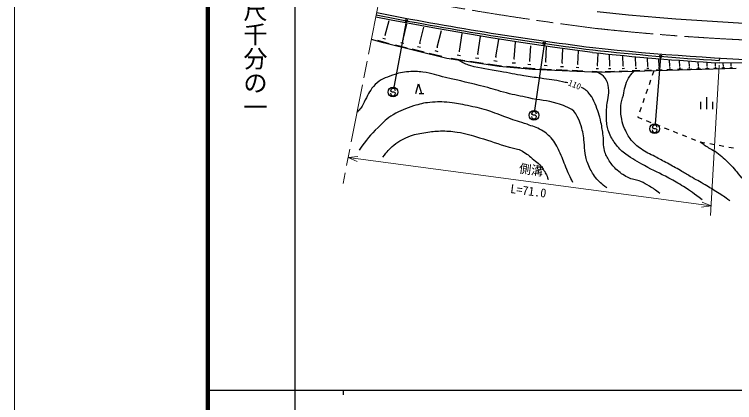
# Model space of a CAD drawing. Units: millimetres, scale not verified. Extents: x 0 to 700000, y -47500 to 447500.
# Drawn here: x 0 to 148918, y 202409 to 282629 of the extents above; entities that cross this region are included whole.
import ezdxf
from ezdxf.enums import TextEntityAlignment as Align

# ---------------------------------------------------------------- set-up
doc = ezdxf.new("R2010")
doc.units = ezdxf.units.MM
doc.header["$LTSCALE"] = 1000
doc.header["$PDMODE"] = 32
doc.header["$PDSIZE"] = 500
doc.linetypes.add('CHAIN', pattern=[18.5, 12, -1.5, 3.5, -1.5])
for name, color, linetype, lineweight in [('M-STR-HTXT', 7, 'Continuous', 13), ('M-STR-STRC', 7, 'Continuous', 25), ('M-TTL-BAND', 7, 'Continuous', 25), ('S-TTL', 7, 'Continuous', 25), ('作業レイヤ1', 7, 'Continuous', 13)]:
    doc.layers.add(name, color=color, linetype=linetype, lineweight=lineweight)
doc.styles.add('@ＭＳ ゴシック', font='')
doc.styles.add('ＭＳ ゴシック', font='')
doc.styles.get('@ＭＳ ゴシック').set_extended_font_data('@MS Gothic')
doc.styles.get('ＭＳ ゴシック').set_extended_font_data('MS Gothic')

msp = doc.modelspace()

# ---------------------------------------------------------------- linework, layer by layer
at = {"layer": 'M-STR-HTXT'}
for p, q in [((145705, 272121), (143953, 241085)), ((70985, 253291), (69002, 253032)), ((144066, 243081), (69002, 253032)), ((69002, 253032), (70849, 252265)), ((142083, 242822), (144066, 243081)), ((144066, 243081), (142219, 243848))]:
    msp.add_line(p, q, dxfattribs=at)
at = {"layer": 'M-STR-STRC'}
for p, q in [((81024, 281177), (78474, 267564)), ((109522, 276483), (107571, 262771)), ((133599, 273803), (132485, 259998)), ((77895, 266722), (77795, 266840)), ((78140, 266582), (77895, 266722)), ((78440, 266580), (78140, 266582)), ((78686, 266468), (78440, 266580)), ((78791, 266332), (78686, 266468)), ((107035, 261922), (106936, 262040)), ((107280, 261782), (107035, 261922)), ((107581, 261780), (107280, 261782)), ((107826, 261668), (107581, 261780)), ((107932, 261532), (107826, 261668)), ((132010, 259141), (131910, 259259)), ((132254, 259002), (132010, 259141)), ((132555, 259000), (132254, 259002)), ((132800, 258888), (132555, 259000)), ((132906, 258752), (132800, 258888))]:
    msp.add_line(p, q, dxfattribs=at)
for centre, radius in [((81052, 281325), 150), ((81052, 281325), 120), ((81052, 281325), 90), ((81052, 281325), 60), ((81052, 281325), 30), ((109543, 276631), 150), ((109543, 276631), 120), ((109543, 276631), 90), ((109543, 276631), 60), ((109543, 276631), 30), ((133611, 273952), 150), ((133611, 273952), 120), ((133611, 273952), 90), ((133611, 273952), 60), ((133611, 273952), 30), ((78290, 266581), 1000), ((107430, 261781), 1000), ((132405, 259001), 1000)]:
    msp.add_circle(centre, radius, dxfattribs=at)
for centre, start, end in [((78295, 266836), 359.55488, 179.55488), ((78291, 266336), 179.55488, 359.55488), ((107436, 262036), 359.55488, 179.55488), ((107432, 261536), 179.55488, 359.55488), ((132410, 259255), 359.55488, 179.55488), ((132406, 258755), 179.55488, 359.55488)]:
    msp.add_arc(centre, 500, start, end, dxfattribs=at)
for p in [(81052, 281325), (109543, 276631), (133611, 273952)]:
    msp.add_point(p, dxfattribs=at)
at = {"layer": 'M-TTL-BAND'}
for p, q in [((58000, 370000), (58000, 20000)), ((40000, 205000), (579000, 205000)), ((68000, 205000), (68000, 204000))]:
    msp.add_line(p, q, dxfattribs=at)
at = {"layer": 'M-TTL-BAND', "color": 2, "linetype": 'CHAIN', "lineweight": 13}
msp.add_line((75547, 286202), (67949, 247695), dxfattribs=at)
for centre, radius, start, end in [((202317, 928646), 654082, 258.90332, 262.77949), ((174194, 776817), 500000, 263.78986, 270.00644)]:
    msp.add_arc(centre, radius, start, end, dxfattribs=at)
at = {"layer": 'S-TTL', "color": 2, "lineweight": 140}
msp.add_line((40000, 380000), (40000, 20000), dxfattribs=at)
at = {"layer": 'S-TTL'}
for p, q in [((77886, 281417), (74725, 282033)), ((76649, 278347), (77490, 281392)), ((87258, 279685), (77886, 281417)), ((80375, 277478), (81154, 280637)), ((83861, 276683), (84675, 279987)), ((98526, 277788), (87258, 279685)), ((87451, 275865), (88302, 279316)), ((92011, 275046), (92570, 278679)), ((76289, 276742), (73816, 277425)), ((75106, 277276), (77424, 276636)), ((76167, 277732), (76747, 277572)), ((76576, 278367), (76721, 278327)), ((80300, 277496), (80451, 277459)), ((95794, 274447), (96348, 278043)), ((104736, 276828), (98526, 277788)), ((99581, 273865), (100134, 277461)), ((89399, 273512), (76289, 276742)), ((78811, 276327), (81225, 275732)), ((79895, 276828), (80499, 276679)), ((83361, 276006), (83990, 275851)), ((83783, 276702), (83940, 276664)), ((87369, 275885), (87533, 275844)), ((103327, 273447), (103618, 276900)), ((111773, 275813), (104736, 276828)), ((106550, 273048), (106791, 276155)), ((109883, 272851), (110033, 275964)), ((119521, 274785), (111773, 275813)), ((82232, 275484), (84747, 274864)), ((85755, 274616), (88373, 273971)), ((86930, 275160), (87585, 274998)), ((91528, 274254), (92233, 274145)), ((91923, 275059), (92099, 275032)), ((95707, 274461), (95882, 274434)), ((113259, 272591), (113399, 275497)), ((116496, 272351), (116627, 275069)), ((120578, 272051), (120699, 274568)), ((123097, 272037), (123028, 274337)), ((125891, 272008), (125829, 274058)), ((100210, 271849), (89399, 273512)), ((90340, 273570), (93161, 273136)), ((94139, 272985), (96934, 272555)), ((95316, 273663), (96015, 273555)), ((99103, 273080), (99801, 272973)), ((99493, 273878), (99668, 273851)), ((102914, 272652), (103601, 272594)), ((103241, 273454), (103413, 273440)), ((106471, 273054), (106628, 273042)), ((109805, 272855), (109962, 272847)), ((113186, 272594), (113333, 272587)), ((128509, 271981), (128455, 273797)), ((130969, 271963), (130920, 273591)), ((133298, 271954), (133255, 273403)), ((135502, 271944), (135463, 273225)), ((137587, 271936), (137554, 273057)), ((139562, 271930), (139533, 272915)), ((141445, 271932), (141419, 272795)), ((143242, 271934), (143219, 272680)), ((144956, 271936), (144937, 272571)), ((159875, 272521), (145733, 272620)), ((145789, 273618), (145761, 273119)), ((97926, 272403), (100720, 271973)), ((107112, 271267), (100210, 271849)), ((101814, 271914), (104562, 271683)), ((105173, 271635), (107691, 271439)), ((106176, 272317), (106806, 272268)), ((120917, 270602), (107112, 271267)), ((108549, 271398), (111072, 271276)), ((109531, 272109), (110162, 272079)), ((112011, 271231), (114371, 271117)), ((112930, 271897), (113520, 271868)), ((115321, 271072), (117543, 270965)), ((116186, 271698), (116742, 271671)), ((116427, 272355), (116565, 272348)), ((120292, 271448), (120804, 271424)), ((120514, 272054), (120642, 272048)), ((149246, 271450), (120917, 270602)), ((122871, 271445), (123358, 271460)), ((123036, 272035), (123158, 272038)), ((125687, 271473), (126127, 271486)), ((125836, 272006), (125946, 272010)), ((127745, 271006), (129330, 271054)), ((128325, 271500), (128721, 271511)), ((128460, 271979), (128559, 271982)), ((130278, 271082), (131711, 271125)), ((130803, 271528), (131161, 271539)), ((130924, 271962), (131014, 271965)), ((132671, 271154), (133972, 271193)), ((133147, 271559), (133472, 271568)), ((133257, 271952), (133339, 271955)), ((134935, 271222), (136111, 271257)), ((135365, 271587), (135659, 271596)), ((135465, 271943), (135539, 271946)), ((137078, 271286), (138135, 271317)), ((137464, 271615), (137729, 271623)), ((137554, 271935), (137620, 271937)), ((139105, 271347), (140054, 271375)), ((139452, 271642), (139689, 271649)), ((139533, 271929), (139592, 271931)), ((141031, 271404), (141890, 271430)), ((141346, 271672), (141560, 271678)), ((141418, 271932), (141472, 271933)), ((142869, 271459), (143642, 271482)), ((143152, 271700), (143345, 271706)), ((143218, 271934), (143266, 271935)), ((144623, 271512), (145314, 271533)), ((144876, 271727), (145049, 271732)), ((144935, 271936), (144978, 271937)), ((146297, 271562), (146924, 271581)), ((146527, 271757), (146683, 271762)), ((146580, 271947), (146619, 271948)), ((146599, 271948), (146582, 272514)), ((147918, 271611), (148515, 271628)), ((148137, 271796), (148286, 271801)), ((148187, 271977), (148224, 271978)), ((148206, 271978), (148190, 272503)), ((119494, 270871), (121543, 270772)), ((122158, 270839), (124106, 270897)), ((125042, 270925), (126803, 270978)), ((132215, 270940), (131886, 269996)), ((82980, 266286), (83580, 268286)), ((83580, 268286), (84180, 266286)), ((131557, 269052), (131228, 268107)), ((130899, 267163), (130570, 266219)), ((83680, 266286), (84680, 266286)), ((130240, 265274), (129911, 264330)), ((143189, 263053), (143189, 265553)), ((141939, 263053), (141939, 264553)), ((144439, 263053), (144439, 264553)), ((129582, 263386), (129253, 262442)), ((128924, 261497), (128886, 261388)), ((128886, 261388), (129708, 261062)), ((130638, 260694), (131568, 260325)), ((132497, 259957), (133427, 259588)), ((134356, 259220), (135286, 258851)), ((136216, 258483), (137145, 258114)), ((138075, 257745), (139005, 257377)), ((139934, 257008), (140864, 256640)), ((141800, 256295), (142784, 256116)), ((143768, 255936), (144751, 255757)), ((145735, 255577), (146719, 255397)), ((147703, 255218), (148686, 255038))]:
    msp.add_line(p, q, dxfattribs=at)
for centre, radius, start, end in [((202317, 928646), 658082, 258.83762, 262.78256), ((174194, 776817), 496500, 263.79342, 275.82094), ((202317, 928646), 658582, 258.83762, 262.78294), ((174194, 776817), 504000, 263.78585, 272.95713), ((174194, 776817), 505000, 263.78485, 266.76922), ((174194, 776817), 504500, 263.78535, 266.76922)]:
    msp.add_arc(centre, radius, start, end, dxfattribs=at)
for points, knots in [([(114408, 268485), (114083, 268553), (113737, 268624), (113351, 268710), (111601, 269102), (110591, 269165), (108818, 269435), (107456, 269643), (106686, 269710), (105327, 269934), (103425, 270247), (102370, 270479), (100477, 270841), (98014, 271312), (96582, 271361), (94175, 272065), (93721, 272198), (93469, 272290), (93042, 272495), (92614, 272701), (92464, 272801), (91996, 273113)], [0, 0, 0, 0, 1, 1, 1, 2, 2, 2, 3, 3, 3, 4, 4, 4, 5, 5, 5, 6, 6, 6, 7, 7, 7, 7]), ([(122478, 246799), (121372, 247643), (120940, 247954), (120188, 248910), (119507, 249777), (119205, 250336), (118757, 251343), (118337, 252289), (118183, 252864), (118006, 253884), (117847, 254795), (117940, 255327), (117827, 256245), (117663, 257573), (117568, 258328), (117183, 259609), (116952, 260377), (116773, 260798), (116395, 261505), (116143, 261977), (116024, 262274), (115644, 262650), (115110, 263178), (114636, 263249), (113962, 263581), (113319, 263897), (112933, 264025), (112245, 264225), (109989, 264880), (108638, 264880), (106341, 265370), (104533, 265755), (103516, 265952), (101725, 266407), (99967, 266855), (99007, 267199), (97252, 267660), (94111, 268484), (92325, 268841), (89166, 269592), (87335, 270027), (86347, 270479), (84478, 270701), (83340, 270837), (82687, 270868), (81544, 270773), (80206, 270661), (79440, 270525), (78181, 270057), (76692, 269503), (75739, 269235), (74603, 268125), (73548, 267095), (73287, 266235), (72541, 264963), (72163, 264318), (72093, 263867), (71630, 263279), (71356, 262930), (71237, 262793), (70860, 262444)], [0, 0, 0, 0, 1, 1, 1, 2, 2, 2, 3, 3, 3, 4, 4, 4, 5, 5, 5, 6, 6, 6, 7, 7, 7, 8, 8, 8, 9, 9, 9, 10, 10, 10, 11, 11, 11, 12, 12, 12, 13, 13, 13, 14, 14, 14, 15, 15, 15, 16, 16, 16, 17, 17, 17, 18, 18, 18, 19, 19, 19, 20, 20, 20, 20]), ([(142203, 244297), (140444, 245654), (139940, 246071), (138380, 247046), (137201, 247783), (136507, 248140), (135287, 248807), (133365, 249859), (132214, 250310), (130304, 251385), (128761, 252252), (127846, 252675), (126438, 253748), (125607, 254380), (125136, 254763), (124505, 255595), (123831, 256482), (123448, 257006), (123044, 258043), (122675, 258992), (122520, 259563), (122443, 260578), (122345, 261850), (122416, 262572), (122528, 263843), (122584, 264467), (122678, 264809), (122743, 265432), (122826, 266218), (122989, 266670), (122872, 267451), (122748, 268281), (122659, 268810), (122142, 269470), (121686, 270052), (121334, 270256), (120635, 270615)], [0, 0, 0, 0, 1, 1, 1, 2, 2, 2, 3, 3, 3, 4, 4, 4, 5, 5, 5, 6, 6, 6, 7, 7, 7, 8, 8, 8, 9, 9, 9, 10, 10, 10, 11, 11, 11, 12, 12, 12, 12]), ([(147960, 244082), (146738, 244947), (146407, 245183), (145382, 245843), (144408, 246471), (143846, 246799), (142848, 247390), (141652, 248098), (140955, 248450), (139755, 249151), (138962, 249614), (138530, 249894), (137736, 250354), (136689, 250959), (136091, 251278), (135029, 251857), (134028, 252404), (133454, 252687), (132452, 253232), (131323, 253845), (130613, 254068), (129574, 254821), (128708, 255449), (128244, 255852), (127555, 256669), (126866, 257485), (126599, 258050), (126180, 259031), (125869, 259759), (125708, 260184), (125578, 260965), (125403, 262026), (125317, 262642), (125407, 263714), (125482, 264606), (125723, 265075), (125922, 265948), (126075, 266618), (126105, 267009), (126309, 267666), (126533, 268386), (126613, 268820), (126996, 269470), (127336, 270048), (127532, 270265), (128062, 270816)], [0, 0, 0, 0, 1, 1, 1, 2, 2, 2, 3, 3, 3, 4, 4, 4, 5, 5, 5, 6, 6, 6, 7, 7, 7, 8, 8, 8, 9, 9, 9, 10, 10, 10, 11, 11, 11, 12, 12, 12, 13, 13, 13, 14, 14, 14, 15, 15, 15, 15]), ([(133479, 245635), (132479, 246376), (132190, 246604), (131303, 247131), (130629, 247532), (130258, 247779), (129535, 248083), (128647, 248457), (128052, 248404), (127178, 248809), (126108, 249304), (125520, 249657), (124639, 250441), (123898, 251101), (123541, 251553), (123007, 252390), (122522, 253151), (122238, 253602), (122010, 254475), (121705, 255645), (121880, 256358), (121738, 257558), (121609, 258645), (121524, 259255), (121285, 260323), (120939, 261864), (120662, 262717), (120061, 264177), (119738, 264961), (119559, 265428), (119018, 266081), (118444, 266773), (118021, 267131), (117245, 267533)], [0, 0, 0, 0, 1, 1, 1, 2, 2, 2, 3, 3, 3, 4, 4, 4, 5, 5, 5, 6, 6, 6, 7, 7, 7, 8, 8, 8, 9, 9, 9, 10, 10, 10, 11, 11, 11, 11]), ([(115469, 247902), (114856, 249193), (114697, 249537), (114231, 250597), (113661, 251893), (113464, 252673), (112847, 253947), (112292, 255093), (112060, 255808), (111245, 256787), (110509, 257672), (109975, 258091), (108987, 258681), (107903, 259328), (107186, 259483), (106001, 259919), (104456, 260487), (103550, 260687), (101996, 261230), (100305, 261820), (99413, 262312), (97699, 262832), (96161, 263298), (95268, 263454), (93694, 263779), (92251, 264076), (91446, 264295), (89980, 264434), (88394, 264585), (87487, 264585), (85901, 264434), (84568, 264307), (83830, 264103), (82551, 263706), (80836, 263172), (79884, 262781), (78327, 261885), (76945, 261089), (76355, 260360), (75196, 259263), (73466, 257626), (72960, 256855), (71263, 254602)], [0, 0, 0, 0, 1, 1, 1, 2, 2, 2, 3, 3, 3, 4, 4, 4, 5, 5, 5, 6, 6, 6, 7, 7, 7, 8, 8, 8, 9, 9, 9, 10, 10, 10, 11, 11, 11, 12, 12, 12, 13, 13, 13, 14, 14, 14, 14]), ([(76215, 253146), (77098, 254340), (77463, 254789), (78473, 255622), (79652, 256594), (80467, 256975), (81896, 257515), (83096, 257970), (83833, 258038), (85100, 258244), (86257, 258431), (86915, 258509), (88086, 258535), (89454, 258565), (90228, 258511), (91582, 258317), (93412, 258054), (94395, 257669), (96170, 257151), (98579, 256449), (99883, 255905), (102287, 255185), (103209, 254909), (103807, 254978), (104665, 254543), (105694, 254021), (106204, 253595), (107091, 252857), (108025, 252080), (108631, 251684), (109311, 250678), (109835, 249904), (110009, 249529), (110381, 248539)], [0, 0, 0, 0, 1, 1, 1, 2, 2, 2, 3, 3, 3, 4, 4, 4, 5, 5, 5, 6, 6, 6, 7, 7, 7, 8, 8, 8, 9, 9, 9, 10, 10, 10, 11, 11, 11, 11]), ([(141800, 256295), (142733, 255612), (142994, 255406), (143809, 254912), (144354, 254582), (144716, 254487), (145229, 254111), (146336, 253302), (146872, 252736), (147837, 251762), (148924, 250665), (149266, 250219), (150419, 248767)], [0, 0, 0, 0, 1, 1, 1, 2, 2, 2, 3, 3, 3, 4, 4, 4, 4])]:
    msp.add_open_spline(points, degree=3, knots=knots, dxfattribs=at)
at = {"layer": '作業レイヤ1'}
msp.add_lwpolyline([(0, -47500), (700000, -47500), (700000, 447500), (0, 447500)], close=True, dxfattribs=at)

# ---------------------------------------------------------------- texts
at = {"layer": 'M-STR-HTXT', "style": 'ＭＳ ゴシック'}
msp.add_text('側溝', height=1833, rotation=352.449, dxfattribs=at).set_placement((106665, 249048), align=Align.BOTTOM_CENTER)
at = {"layer": 'M-STR-HTXT', "style": '@ＭＳ ゴシック'}
msp.add_text('L=71.0', height=1833, rotation=352.449, dxfattribs=at).set_placement((106403, 247065), align=Align.TOP_CENTER)
at = {"layer": 'M-TTL-BAND', "style": '@ＭＳ ゴシック'}
msp.add_text('縮尺千分の一', height=3666, rotation=270, dxfattribs=at).set_placement((49777, 261030), align=Align.MIDDLE_RIGHT)
at = {"layer": 'S-TTL', "style": 'ＭＳ ゴシック'}
msp.add_text('110', height=1320, rotation=337.365, dxfattribs=at).set_placement((115856, 268112), align=Align.MIDDLE_CENTER)

doc.saveas('drawing.dxf')
